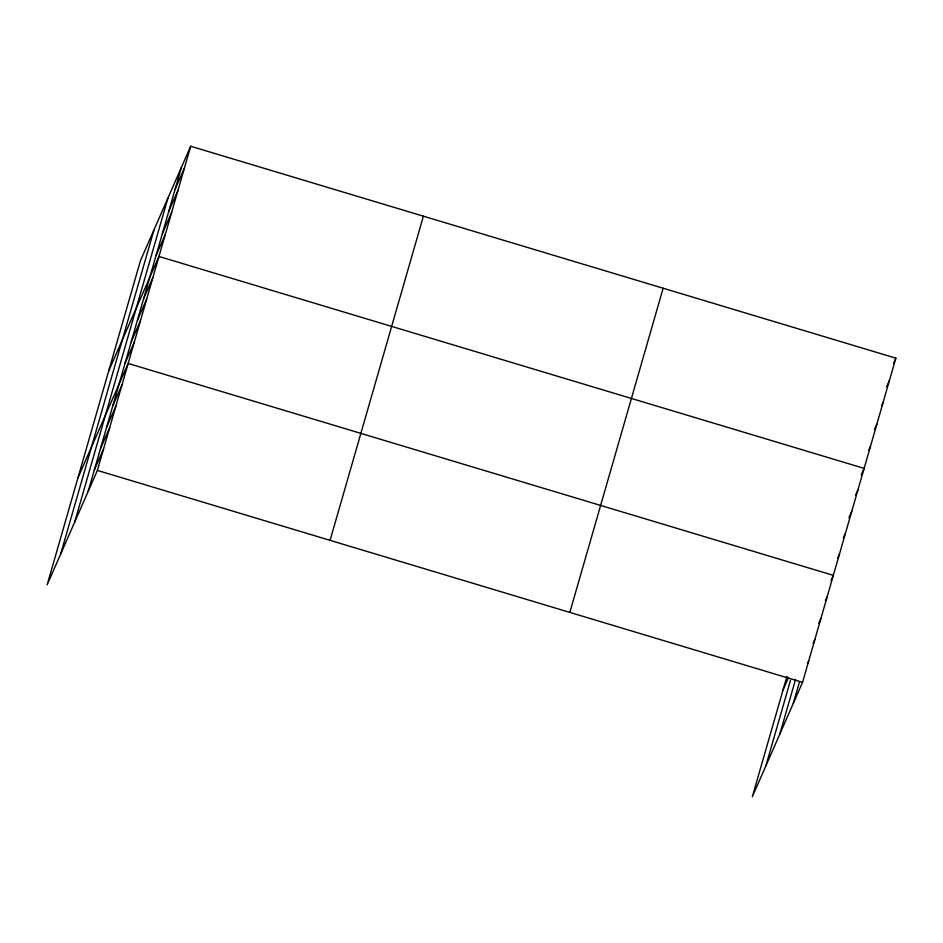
<?xml version="1.0" encoding="UTF-8"?>
<svg xmlns="http://www.w3.org/2000/svg" width="943" height="943" viewBox="0 0 943 943"><rect width="100%" height="100%" fill="white"/><g stroke="black" fill="none" stroke-linecap="round" stroke-linejoin="round"><path stroke-width="1.41" d="M60.682 554.012L153.992 229.844M74.615 522.269L167.925 198.101M88.147 491.444L181.457 167.276M190.686 146.248L140.46 260.657L47.15 584.837L97.377 470.416L190.686 146.248L895.85 358.163L802.54 682.343L752.314 796.752L786.957 676.402M330.074 540.351L423.383 216.183M569.831 612.408L663.141 288.24M765.846 765.94L790.482 680.351M779.778 734.184L795.562 679.361M793.311 703.372L799.464 681.978M175.103 189.319L184.345 168.29M168.762 211.362L177.991 190.333M162.42 233.416L171.65 212.375M156.066 255.459L165.308 234.418M108.74 370.882L158.954 256.461L864.13 468.388L861.242 474.954M143.572 298.896L152.801 277.855M137.407 320.29L146.637 299.261M131.254 341.684L140.483 320.655M125.089 363.079L134.33 342.05M77.939 477.853L128.165 363.444L833.329 575.36L831.019 580.617M112.771 405.867L122.012 384.838M106.618 427.262L115.848 406.233M100.453 448.656L109.694 427.627M94.3 470.05L103.53 449.021M893.54 363.42L895.85 358.163M886.62 386.783L889.508 380.206M881.434 406.197L883.155 402.26M874.503 429.56L876.813 424.303M868.739 450.282L870.472 446.345M855.655 495.04L857.965 489.782M848.924 517.754L851.812 511.177M843.337 537.828L845.069 533.891M837.761 557.914L839.494 553.965M783.103 689.781L788.513 677.451M825.443 600.703L827.176 596.754M818.713 623.406L821.011 618.148M813.125 643.491L814.858 639.543M807.55 663.577L808.693 660.949M97.377 470.416L802.54 682.343"/></g></svg>
